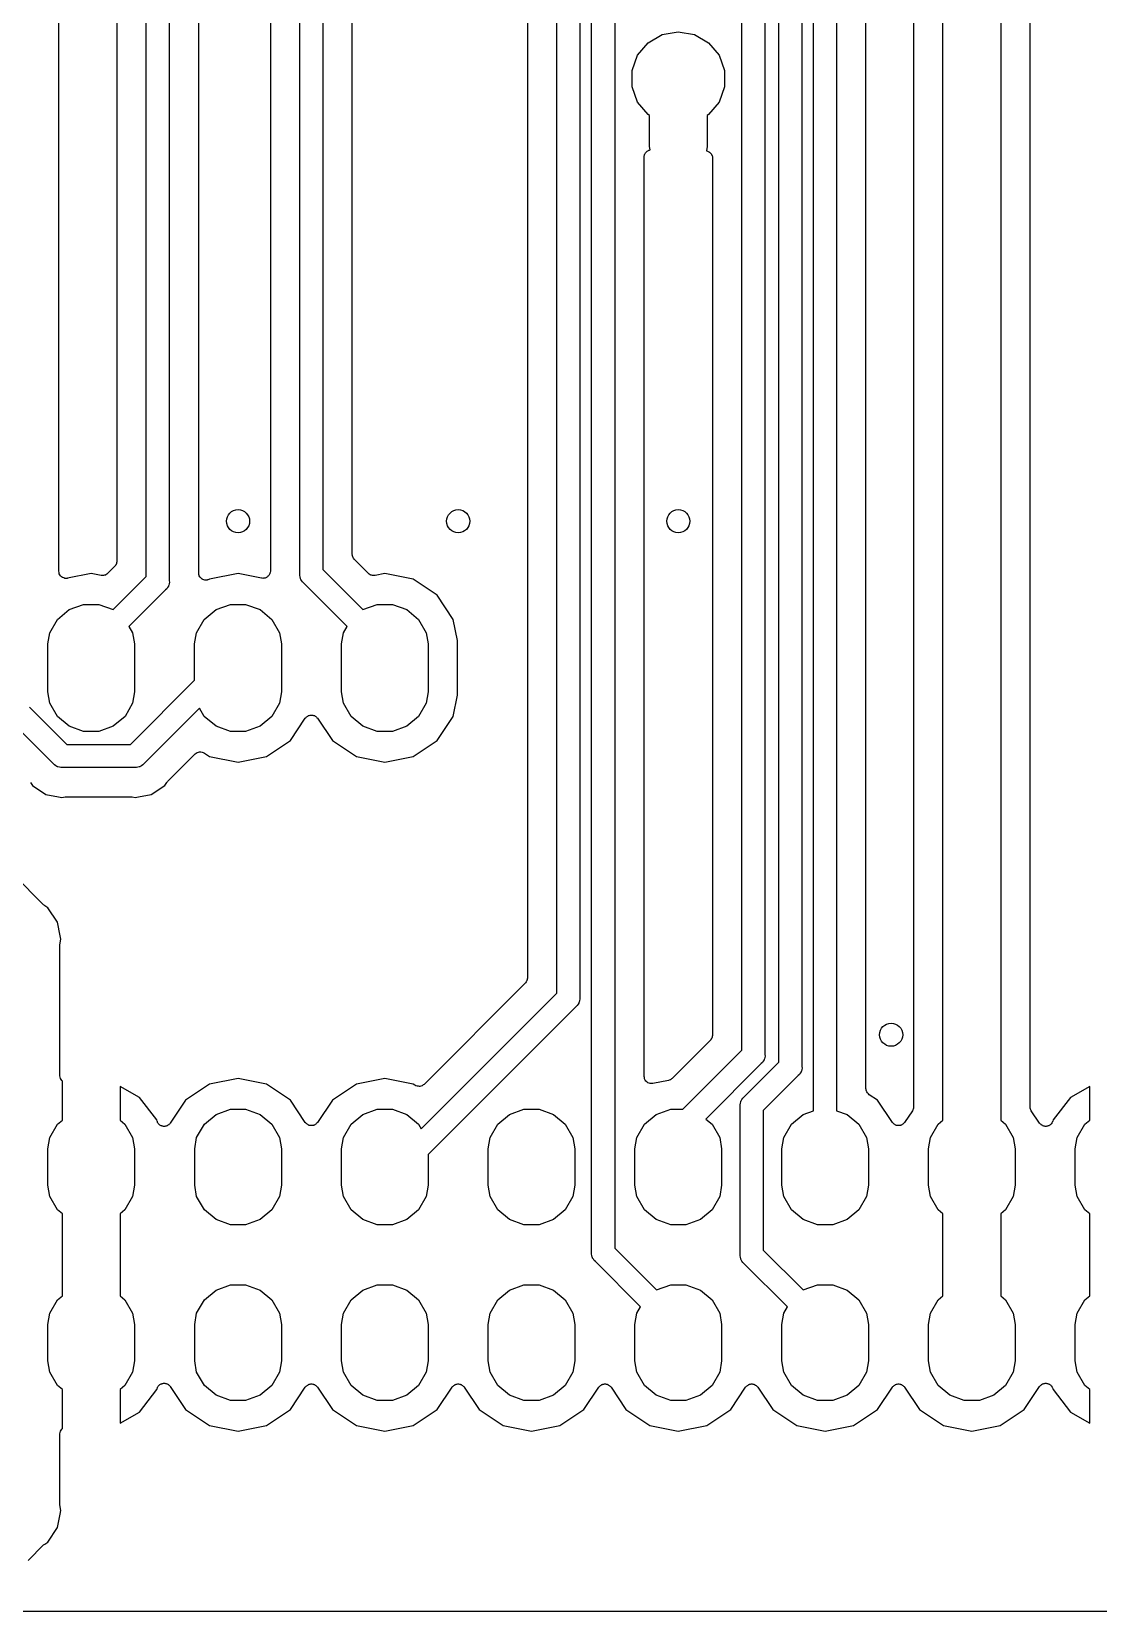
# Model space of a CAD drawing. Extents: x 106 to 188.7, y -135.7 to -88.7.
# Drawn here: x 156.45 to 174.91, y -135.71 to -108.36 of the extents above; entities that cross this region are included whole.
import ezdxf

# ---------------------------------------------------------------- set-up
doc = ezdxf.new("R2010")
doc.units = 0
doc.header["$MEASUREMENT"] = 0
doc.layers.add('BLACK', color=7, linetype='CONTINUOUS')

msp = doc.modelspace()

# ---------------------------------------------------------------- linework, layer by layer
at = {"layer": 'BLACK', "linetype": 'CONTINUOUS'}
for p, q in [((158.831, -95.9878), (158.831, -117.871)), ((158.431, -117.797), (158.431, -96.062)), ((165.027, -97.6182), (165.027, -124.749)), ((165.535, -125.012), (165.535, -97.5447)), ((165.935, -97.6188), (165.935, -125.086)), ((166.14, -129.501), (166.14, -97.8922)), ((166.54, -97.9663), (166.54, -129.427)), ((168.74, -125.998), (168.74, -100.309)), ((169.14, -100.383), (169.14, -126.072)), ((169.38, -126.207), (169.38, -101.487)), ((169.78, -101.561), (169.78, -126.281)), ((169.98, -125.459), (169.98, -101.736)), ((170.38, -101.81), (170.38, -127.045)), ((170.888, -126.662), (170.888, -102.073)), ((161.09, -117.752), (161.09, -103.374)), ((161.49, -103.3), (161.49, -117.678)), ((156.918, -117.705), (156.918, -105.815)), ((159.339, -117.735), (159.339, -105.785)), ((160.582, -105.815), (160.582, -117.679)), ((161.998, -117.415), (161.998, -105.815)), ((157.923, -105.839), (157.923, -117.534)), ((172.22, -127.21), (172.22, -107.74)), ((173.22, -107.74), (173.22, -127.21)), ((171.712, -107.974), (171.712, -126.976)), ((173.728, -126.976), (173.728, -107.974)), ((166.936, -108.774), (167.118, -108.558)), ((167.118, -108.558), (167.362, -108.417)), ((167.362, -108.417), (167.64, -108.368)), ((167.64, -108.368), (167.918, -108.417)), ((167.918, -108.417), (168.162, -108.558)), ((168.162, -108.558), (168.344, -108.774)), ((166.84, -109.039), (166.936, -108.774)), ((168.344, -108.774), (168.44, -109.039)), ((166.84, -109.321), (166.84, -109.039)), ((168.44, -109.039), (168.44, -109.321)), ((166.936, -109.586), (166.84, -109.321)), ((168.44, -109.321), (168.344, -109.586)), ((167.118, -109.802), (166.936, -109.586)), ((168.344, -109.586), (168.162, -109.802)), ((167.14, -109.815), (167.118, -109.802)), ((167.14, -110.355), (167.14, -109.815)), ((168.162, -109.802), (168.14, -109.815)), ((168.14, -109.815), (168.14, -110.355)), ((167.056, -110.494), (167.061, -110.485)), ((167.061, -110.485), (167.065, -110.475)), ((167.065, -110.475), (167.072, -110.466)), ((167.072, -110.466), (167.078, -110.456)), ((167.078, -110.456), (167.086, -110.449)), ((167.086, -110.449), (167.093, -110.441)), ((167.093, -110.441), (167.103, -110.435)), ((167.103, -110.435), (167.111, -110.428)), ((167.111, -110.428), (167.122, -110.424)), ((167.122, -110.424), (167.131, -110.419)), ((167.131, -110.419), (167.142, -110.417)), ((167.15, -110.414), (167.14, -110.355)), ((167.142, -110.417), (167.15, -110.414)), ((168.14, -110.355), (168.127, -110.429)), ((168.127, -110.429), (168.135, -110.431)), ((168.135, -110.431), (168.143, -110.432)), ((168.143, -110.432), (168.155, -110.439)), ((168.155, -110.439), (168.169, -110.444)), ((168.169, -110.444), (168.175, -110.449)), ((168.175, -110.449), (168.182, -110.453)), ((168.182, -110.453), (168.192, -110.463)), ((168.192, -110.463), (168.202, -110.472)), ((168.202, -110.472), (168.206, -110.479)), ((168.206, -110.479), (168.212, -110.485)), ((168.212, -110.485), (168.217, -110.498)), ((167.048, -110.538), (167.05, -110.527)), ((167.048, -126.45), (167.048, -110.538)), ((167.05, -110.516), (167.054, -110.505)), ((167.05, -110.527), (167.05, -110.516)), ((167.054, -110.505), (167.056, -110.494)), ((168.217, -110.498), (168.224, -110.51)), ((168.224, -110.51), (168.226, -110.518)), ((168.226, -110.518), (168.229, -110.526)), ((168.229, -110.526), (168.23, -110.54)), ((168.23, -110.54), (168.232, -110.554)), ((168.232, -110.554), (168.232, -125.735)), ((157.911, -117.588), (157.901, -117.602)), ((157.912, -117.583), (157.911, -117.588)), ((157.915, -117.578), (157.912, -117.583)), ((157.918, -117.561), (157.915, -117.578)), ((157.922, -117.545), (157.918, -117.561)), ((157.923, -117.534), (157.922, -117.54)), ((157.922, -117.54), (157.922, -117.545)), ((161.999, -117.42), (161.998, -117.415)), ((161.998, -117.426), (161.999, -117.42)), ((162.003, -117.442), (161.998, -117.426)), ((162.006, -117.458), (162.003, -117.442)), ((162.008, -117.463), (162.006, -117.458)), ((162.01, -117.469), (162.008, -117.463)), ((162.019, -117.482), (162.01, -117.469)), ((162.028, -117.497), (162.019, -117.482)), ((162.032, -117.5), (162.028, -117.497)), ((162.035, -117.505), (162.032, -117.5)), ((162.277, -117.746), (162.035, -117.505)), ((156.918, -117.706), (156.918, -117.705)), ((156.918, -117.707), (156.918, -117.706)), ((156.922, -117.728), (156.918, -117.707)), ((156.926, -117.748), (156.922, -117.728)), ((156.926, -117.749), (156.926, -117.748)), ((156.927, -117.751), (156.926, -117.749)), ((156.937, -117.768), (156.927, -117.751)), ((156.948, -117.786), (156.937, -117.768)), ((156.949, -117.787), (156.948, -117.786)), ((156.95, -117.788), (156.949, -117.787)), ((156.966, -117.801), (156.95, -117.788)), ((156.981, -117.815), (156.966, -117.801)), ((156.983, -117.815), (156.981, -117.815)), ((156.984, -117.816), (156.983, -117.815)), ((157.004, -117.823), (156.984, -117.816)), ((157.023, -117.83), (157.004, -117.823)), ((157.024, -117.83), (157.023, -117.83)), ((157.026, -117.83), (157.024, -117.83)), ((157.046, -117.83), (157.026, -117.83)), ((157.067, -117.83), (157.046, -117.83)), ((157.068, -117.829), (157.067, -117.83)), ((157.07, -117.829), (157.068, -117.829)), ((157.48, -117.748), (157.07, -117.829)), ((157.649, -117.781), (157.48, -117.748)), ((157.667, -117.781), (157.649, -117.781)), ((157.684, -117.783), (157.667, -117.781)), ((157.689, -117.782), (157.684, -117.783)), ((157.693, -117.782), (157.689, -117.782)), ((157.71, -117.776), (157.693, -117.782)), ((157.727, -117.772), (157.71, -117.776)), ((157.73, -117.769), (157.727, -117.772)), ((157.734, -117.768), (157.73, -117.769)), ((157.748, -117.757), (157.734, -117.768)), ((157.763, -117.746), (157.748, -117.757)), ((157.885, -117.624), (157.763, -117.746)), ((157.858, -118.37), (158.431, -117.797)), ((157.889, -117.62), (157.885, -117.624)), ((157.893, -117.616), (157.889, -117.62)), ((157.901, -117.602), (157.893, -117.616)), ((158.831, -117.871), (158.833, -117.898)), ((159.339, -117.739), (159.339, -117.735)), ((159.339, -117.743), (159.339, -117.739)), ((159.343, -117.761), (159.339, -117.743)), ((159.346, -117.778), (159.343, -117.761)), ((159.348, -117.782), (159.346, -117.778)), ((159.349, -117.786), (159.348, -117.782)), ((159.359, -117.801), (159.349, -117.786)), ((159.368, -117.816), (159.359, -117.801)), ((159.371, -117.819), (159.368, -117.816)), ((159.374, -117.823), (159.371, -117.819)), ((159.388, -117.833), (159.374, -117.823)), ((159.402, -117.845), (159.388, -117.833)), ((159.406, -117.846), (159.402, -117.845)), ((159.409, -117.849), (159.406, -117.846)), ((159.427, -117.854), (159.409, -117.849)), ((159.444, -117.86), (159.427, -117.854)), ((159.448, -117.86), (159.444, -117.86)), ((159.452, -117.861), (159.448, -117.86)), ((159.47, -117.86), (159.452, -117.861)), ((159.488, -117.86), (159.47, -117.86)), ((159.492, -117.858), (159.488, -117.86)), ((159.496, -117.858), (159.492, -117.858)), ((159.512, -117.851), (159.496, -117.858)), ((159.527, -117.846), (159.512, -117.851)), ((160.02, -117.748), (159.527, -117.846)), ((160.425, -117.828), (160.02, -117.748)), ((160.436, -117.828), (160.425, -117.828)), ((160.447, -117.831), (160.436, -117.828)), ((160.458, -117.829), (160.447, -117.831)), ((160.469, -117.829), (160.458, -117.829)), ((160.48, -117.826), (160.469, -117.829)), ((160.491, -117.824), (160.48, -117.826)), ((160.501, -117.818), (160.491, -117.824)), ((160.511, -117.815), (160.501, -117.818)), ((160.52, -117.808), (160.511, -117.815)), ((160.53, -117.803), (160.52, -117.808)), ((160.537, -117.794), (160.53, -117.803)), ((160.545, -117.787), (160.537, -117.794)), ((160.551, -117.778), (160.545, -117.787)), ((160.559, -117.769), (160.551, -117.778)), ((160.563, -117.759), (160.559, -117.769)), ((160.568, -117.75), (160.563, -117.759)), ((160.571, -117.739), (160.568, -117.75)), ((160.575, -117.728), (160.571, -117.739)), ((160.58, -117.703), (160.575, -117.728)), ((160.582, -117.679), (160.58, -117.691)), ((160.58, -117.691), (160.58, -117.703)), ((161.088, -117.778), (161.09, -117.752)), ((161.095, -117.804), (161.088, -117.778)), ((161.099, -117.83), (161.095, -117.804)), ((161.104, -117.838), (161.099, -117.83)), ((161.106, -117.847), (161.104, -117.838)), ((161.121, -117.868), (161.106, -117.847)), ((161.134, -117.891), (161.121, -117.868)), ((161.49, -117.678), (162.182, -118.37)), ((162.292, -117.757), (162.277, -117.746)), ((162.306, -117.768), (162.292, -117.757)), ((162.31, -117.769), (162.306, -117.768)), ((162.313, -117.772), (162.31, -117.769)), ((162.33, -117.776), (162.313, -117.772)), ((162.347, -117.782), (162.33, -117.776)), ((162.351, -117.782), (162.347, -117.782)), ((162.356, -117.783), (162.351, -117.782)), ((162.373, -117.781), (162.356, -117.783)), ((162.391, -117.781), (162.373, -117.781)), ((162.56, -117.748), (162.391, -117.781)), ((163.051, -117.845), (162.56, -117.748)), ((163.467, -118.123), (163.051, -117.845)), ((158.766, -118.028), (158.133, -118.661)), ((158.786, -118.011), (158.766, -118.028)), ((158.799, -117.988), (158.786, -118.011)), ((158.815, -117.966), (158.799, -117.988)), ((158.817, -117.957), (158.815, -117.966)), ((158.821, -117.95), (158.817, -117.957)), ((158.826, -117.924), (158.821, -117.95)), ((158.833, -117.898), (158.826, -117.924)), ((161.155, -117.908), (161.134, -117.891)), ((161.907, -118.661), (161.155, -117.908)), ((163.746, -118.54), (163.467, -118.123)), ((156.896, -118.541), (157.099, -118.371)), ((157.099, -118.371), (157.348, -118.28)), ((157.348, -118.28), (157.612, -118.28)), ((157.612, -118.28), (157.858, -118.37)), ((159.436, -118.541), (159.639, -118.371)), ((159.639, -118.371), (159.888, -118.28)), ((159.888, -118.28), (160.152, -118.28)), ((160.152, -118.28), (160.401, -118.371)), ((160.401, -118.371), (160.604, -118.541)), ((162.182, -118.37), (162.428, -118.28)), ((162.428, -118.28), (162.692, -118.28)), ((162.692, -118.28), (162.941, -118.371)), ((162.941, -118.371), (163.144, -118.541)), ((156.764, -118.77), (156.896, -118.541)), ((158.133, -118.661), (158.196, -118.77)), ((159.304, -118.77), (159.436, -118.541)), ((160.604, -118.541), (160.736, -118.77)), ((161.844, -118.77), (161.907, -118.661)), ((163.144, -118.541), (163.276, -118.77)), ((163.819, -118.907), (163.746, -118.54)), ((156.729, -118.965), (156.764, -118.77)), ((156.729, -119.795), (156.729, -118.965)), ((158.196, -118.77), (158.231, -118.965)), ((158.231, -118.965), (158.231, -119.795)), ((159.269, -118.965), (159.304, -118.77)), ((159.269, -119.594), (159.269, -118.965)), ((160.736, -118.77), (160.771, -118.965)), ((160.771, -118.965), (160.771, -119.795)), ((161.809, -118.965), (161.844, -118.77)), ((161.809, -119.795), (161.809, -118.965)), ((163.276, -118.77), (163.311, -118.965)), ((163.311, -118.965), (163.311, -119.795)), ((163.819, -119.853), (163.819, -118.907)), ((158.159, -120.704), (159.269, -119.594)), ((156.41, -120.059), (157.055, -120.704)), ((156.764, -119.99), (156.729, -119.795)), ((156.896, -120.219), (156.764, -119.99)), ((158.196, -119.99), (158.064, -120.219)), ((158.231, -119.795), (158.196, -119.99)), ((160.736, -119.99), (160.604, -120.219)), ((160.771, -119.795), (160.736, -119.99)), ((161.844, -119.99), (161.809, -119.795)), ((161.976, -120.219), (161.844, -119.99)), ((163.276, -119.99), (163.144, -120.219)), ((163.311, -119.795), (163.276, -119.99)), ((163.746, -120.22), (163.819, -119.853)), ((156.824, -121.039), (156.075, -120.29)), ((157.099, -120.389), (156.896, -120.219)), ((158.064, -120.219), (157.861, -120.389)), ((159.353, -120.076), (158.39, -121.039)), ((159.436, -120.219), (159.353, -120.076)), ((159.639, -120.389), (159.436, -120.219)), ((160.604, -120.219), (160.401, -120.389)), ((160.927, -120.637), (161.184, -120.252)), ((161.184, -120.252), (161.194, -120.242)), ((161.194, -120.242), (161.202, -120.231)), ((161.202, -120.231), (161.209, -120.226)), ((161.209, -120.226), (161.215, -120.22)), ((161.215, -120.22), (161.227, -120.214)), ((161.227, -120.214), (161.239, -120.206)), ((161.239, -120.206), (161.247, -120.204)), ((161.247, -120.204), (161.254, -120.201)), ((161.254, -120.201), (161.268, -120.199)), ((161.268, -120.199), (161.282, -120.196)), ((161.282, -120.196), (161.29, -120.197)), ((161.29, -120.197), (161.298, -120.196)), ((161.298, -120.196), (161.312, -120.199)), ((161.312, -120.199), (161.326, -120.201)), ((161.326, -120.201), (161.333, -120.204)), ((161.333, -120.204), (161.341, -120.206)), ((161.341, -120.206), (161.353, -120.214)), ((161.353, -120.214), (161.365, -120.22)), ((161.365, -120.22), (161.371, -120.226)), ((161.371, -120.226), (161.378, -120.231)), ((161.378, -120.231), (161.386, -120.242)), ((161.386, -120.242), (161.396, -120.252)), ((161.396, -120.252), (161.653, -120.637)), ((162.179, -120.389), (161.976, -120.219)), ((163.144, -120.219), (162.941, -120.389)), ((163.467, -120.637), (163.746, -120.22)), ((157.348, -120.48), (157.099, -120.389)), ((157.612, -120.48), (157.348, -120.48)), ((157.861, -120.389), (157.612, -120.48)), ((159.888, -120.48), (159.639, -120.389)), ((160.152, -120.48), (159.888, -120.48)), ((160.401, -120.389), (160.152, -120.48)), ((162.428, -120.48), (162.179, -120.389)), ((162.692, -120.48), (162.428, -120.48)), ((162.941, -120.389), (162.692, -120.48)), ((157.055, -120.704), (158.159, -120.704)), ((158.801, -121.346), (159.278, -120.87)), ((159.278, -120.87), (159.294, -120.858)), ((159.294, -120.858), (159.311, -120.846)), ((159.311, -120.846), (159.312, -120.845)), ((159.312, -120.845), (159.314, -120.844)), ((159.314, -120.844), (159.334, -120.839)), ((159.334, -120.839), (159.353, -120.833)), ((159.353, -120.833), (159.355, -120.833)), ((159.355, -120.833), (159.356, -120.833)), ((159.356, -120.833), (159.377, -120.835)), ((159.377, -120.835), (159.398, -120.836)), ((159.398, -120.836), (159.399, -120.837)), ((159.399, -120.837), (159.4, -120.837)), ((159.4, -120.837), (159.419, -120.846)), ((159.419, -120.846), (159.438, -120.854)), ((159.438, -120.854), (159.529, -120.915)), ((160.511, -120.915), (160.927, -120.637)), ((161.653, -120.637), (162.069, -120.915)), ((163.051, -120.915), (163.467, -120.637)), ((156.841, -121.06), (156.824, -121.039)), ((156.864, -121.073), (156.841, -121.06)), ((156.886, -121.088), (156.864, -121.073)), ((156.895, -121.09), (156.886, -121.088)), ((156.903, -121.095), (156.895, -121.09)), ((156.929, -121.099), (156.903, -121.095)), ((156.954, -121.106), (156.929, -121.099)), ((156.981, -121.104), (156.954, -121.106)), ((158.233, -121.104), (156.981, -121.104)), ((158.26, -121.106), (158.233, -121.104)), ((158.285, -121.099), (158.26, -121.106)), ((158.311, -121.095), (158.285, -121.099)), ((158.319, -121.09), (158.311, -121.095)), ((158.328, -121.088), (158.319, -121.09)), ((158.35, -121.073), (158.328, -121.088)), ((158.373, -121.06), (158.35, -121.073)), ((158.39, -121.039), (158.373, -121.06)), ((159.529, -120.915), (160.02, -121.012)), ((160.02, -121.012), (160.511, -120.915)), ((162.069, -120.915), (162.56, -121.012)), ((162.56, -121.012), (163.051, -120.915)), ((156.429, -121.366), (156.462, -121.414)), ((156.462, -121.414), (156.696, -121.571)), ((158.518, -121.571), (158.752, -121.414)), ((158.752, -121.414), (158.785, -121.366)), ((158.785, -121.366), (158.794, -121.357)), ((158.794, -121.357), (158.801, -121.346)), ((156.696, -121.571), (156.915, -121.614)), ((156.915, -121.614), (156.972, -121.626)), ((156.972, -121.626), (157.029, -121.614)), ((157.029, -121.614), (157.042, -121.614)), ((157.042, -121.614), (157.054, -121.612)), ((157.054, -121.612), (158.16, -121.612)), ((158.16, -121.612), (158.172, -121.614)), ((158.172, -121.614), (158.185, -121.614)), ((158.185, -121.614), (158.242, -121.626)), ((158.242, -121.626), (158.299, -121.614)), ((158.299, -121.614), (158.518, -121.571)), ((158.299, -121.614), (158.299, -121.614)), ((156.654, -123.48), (156.144, -122.97)), ((156.665, -123.488), (156.654, -123.48)), ((156.674, -123.496), (156.665, -123.488)), ((156.726, -123.532), (156.674, -123.496)), ((156.894, -123.782), (156.726, -123.532)), ((156.94, -124.016), (156.894, -123.782)), ((156.938, -124.165), (156.94, -124.153)), ((156.953, -124.078), (156.94, -124.016)), ((156.94, -124.016), (156.94, -124.016)), ((156.94, -124.14), (156.953, -124.078)), ((156.94, -124.153), (156.94, -124.14)), ((156.938, -126.441), (156.938, -124.165)), ((164.99, -124.839), (163.24, -126.589)), ((164.993, -124.834), (164.99, -124.839)), ((164.997, -124.831), (164.993, -124.834)), ((165.006, -124.816), (164.997, -124.831)), ((165.015, -124.803), (165.006, -124.816)), ((165.017, -124.797), (165.015, -124.803)), ((165.019, -124.793), (165.017, -124.797)), ((165.022, -124.776), (165.019, -124.793)), ((165.027, -124.76), (165.022, -124.776)), ((165.027, -124.749), (165.026, -124.755)), ((165.026, -124.755), (165.027, -124.76)), ((163.189, -127.359), (165.535, -125.012)), ((165.87, -125.243), (163.31, -127.803)), ((165.891, -125.226), (165.87, -125.243)), ((165.904, -125.203), (165.891, -125.226)), ((165.919, -125.181), (165.904, -125.203)), ((165.921, -125.172), (165.919, -125.181)), ((165.926, -125.164), (165.921, -125.172)), ((165.93, -125.138), (165.926, -125.164)), ((165.937, -125.113), (165.93, -125.138)), ((165.935, -125.086), (165.937, -125.113)), ((169.98, -127.045), (169.98, -125.459)), ((169.98, -125.459), (169.98, -125.459)), ((168.211, -125.802), (168.202, -125.817)), ((168.22, -125.789), (168.211, -125.802)), ((168.222, -125.783), (168.22, -125.789)), ((168.224, -125.779), (168.222, -125.783)), ((168.227, -125.762), (168.224, -125.779)), ((168.232, -125.746), (168.227, -125.762)), ((168.232, -125.735), (168.231, -125.741)), ((168.231, -125.741), (168.232, -125.746)), ((168.195, -125.825), (167.533, -126.487)), ((167.718, -127.02), (168.74, -125.998)), ((168.198, -125.82), (168.195, -125.825)), ((168.202, -125.817), (168.198, -125.82)), ((169.14, -126.072), (169.142, -126.099)), ((169.075, -126.229), (168.115, -127.189)), ((168.775, -126.812), (169.38, -126.207)), ((169.096, -126.212), (169.075, -126.229)), ((169.109, -126.189), (169.096, -126.212)), ((169.124, -126.167), (169.109, -126.189)), ((169.126, -126.158), (169.124, -126.167)), ((169.131, -126.15), (169.126, -126.158)), ((169.135, -126.124), (169.131, -126.15)), ((169.142, -126.099), (169.135, -126.124)), ((169.775, -126.333), (169.771, -126.359)), ((169.782, -126.307), (169.775, -126.333)), ((169.78, -126.281), (169.782, -126.307)), ((156.938, -126.442), (156.938, -126.441)), ((156.942, -126.463), (156.938, -126.442)), ((156.938, -126.442), (156.938, -126.442)), ((156.946, -126.485), (156.942, -126.463)), ((156.957, -126.504), (156.946, -126.485)), ((156.946, -126.485), (156.946, -126.485)), ((156.946, -126.485), (156.946, -126.485)), ((156.968, -126.523), (156.957, -126.504)), ((156.98, -126.533), (156.968, -126.523)), ((156.968, -126.523), (156.968, -126.523)), ((156.968, -126.523), (156.968, -126.523)), ((156.98, -127.21), (156.98, -126.533)), ((159.529, -126.585), (159.113, -126.863)), ((160.02, -126.487), (159.529, -126.585)), ((160.511, -126.585), (160.02, -126.487)), ((160.927, -126.863), (160.511, -126.585)), ((162.069, -126.585), (161.653, -126.863)), ((162.56, -126.487), (162.069, -126.585)), ((163.051, -126.585), (162.56, -126.487)), ((163.08, -126.604), (163.051, -126.585)), ((163.099, -126.613), (163.08, -126.604)), ((163.118, -126.621), (163.099, -126.613)), ((163.119, -126.622), (163.118, -126.621)), ((163.12, -126.622), (163.119, -126.622)), ((163.141, -126.623), (163.12, -126.622)), ((163.161, -126.625), (163.141, -126.623)), ((163.184, -126.619), (163.164, -126.625)), ((163.204, -126.614), (163.184, -126.619)), ((163.205, -126.613), (163.204, -126.614)), ((163.207, -126.613), (163.205, -126.613)), ((163.223, -126.6), (163.207, -126.613)), ((163.24, -126.589), (163.223, -126.6)), ((167.048, -126.452), (167.048, -126.45)), ((167.048, -126.453), (167.048, -126.452)), ((167.052, -126.473), (167.048, -126.453)), ((167.056, -126.494), (167.052, -126.473)), ((167.056, -126.495), (167.056, -126.494)), ((167.057, -126.496), (167.056, -126.495)), ((167.067, -126.514), (167.057, -126.496)), ((167.078, -126.532), (167.067, -126.514)), ((167.079, -126.533), (167.078, -126.532)), ((167.08, -126.534), (167.079, -126.533)), ((167.096, -126.547), (167.08, -126.534)), ((167.111, -126.56), (167.096, -126.547)), ((167.113, -126.561), (167.111, -126.56)), ((167.114, -126.562), (167.113, -126.561)), ((167.134, -126.568), (167.114, -126.562)), ((167.153, -126.575), (167.134, -126.568)), ((167.154, -126.575), (167.153, -126.575)), ((167.156, -126.576), (167.154, -126.575)), ((167.176, -126.575), (167.156, -126.576)), ((167.197, -126.575), (167.176, -126.575)), ((167.198, -126.575), (167.197, -126.575)), ((167.2, -126.575), (167.198, -126.575)), ((167.468, -126.522), (167.2, -126.575)), ((167.482, -126.516), (167.468, -126.522)), ((167.497, -126.512), (167.482, -126.516)), ((167.502, -126.508), (167.497, -126.512)), ((167.509, -126.506), (167.502, -126.508)), ((167.52, -126.496), (167.509, -126.506)), ((167.533, -126.487), (167.52, -126.496)), ((169.715, -126.437), (169.11, -127.042)), ((169.736, -126.42), (169.715, -126.437)), ((169.749, -126.397), (169.736, -126.42)), ((169.764, -126.375), (169.749, -126.397)), ((169.766, -126.367), (169.764, -126.375)), ((169.771, -126.359), (169.766, -126.367)), ((158.312, -126.815), (157.98, -126.625)), ((157.98, -126.625), (157.98, -127.21)), ((158.614, -127.206), (158.312, -126.815)), ((159.113, -126.863), (158.847, -127.261)), ((161.184, -127.248), (160.927, -126.863)), ((161.653, -126.863), (161.396, -127.248)), ((163.163, -126.625), (163.161, -126.625)), ((163.164, -126.625), (163.163, -126.625)), ((168.715, -126.916), (168.719, -126.89)), ((168.719, -126.89), (168.724, -126.882)), ((168.724, -126.882), (168.726, -126.874)), ((168.726, -126.874), (168.741, -126.852)), ((168.741, -126.852), (168.754, -126.829)), ((168.754, -126.829), (168.775, -126.812)), ((170.891, -126.68), (170.888, -126.662)), ((170.893, -126.698), (170.891, -126.68)), ((170.895, -126.702), (170.893, -126.698)), ((170.896, -126.706), (170.895, -126.702)), ((170.905, -126.721), (170.896, -126.706)), ((170.913, -126.737), (170.905, -126.721)), ((170.916, -126.74), (170.913, -126.737)), ((170.918, -126.744), (170.916, -126.74)), ((170.931, -126.755), (170.918, -126.744)), ((170.944, -126.768), (170.931, -126.755)), ((171.087, -126.863), (170.944, -126.768)), ((171.344, -127.248), (171.087, -126.863)), ((174.428, -126.815), (174.126, -127.206)), ((174.76, -126.625), (174.428, -126.815)), ((174.76, -127.21), (174.76, -126.625)), ((159.437, -127.28), (159.639, -127.11)), ((159.639, -127.11), (159.888, -127.02)), ((159.888, -127.02), (160.152, -127.02)), ((160.152, -127.02), (160.401, -127.11)), ((160.401, -127.11), (160.603, -127.28)), ((161.977, -127.28), (162.179, -127.11)), ((162.179, -127.11), (162.428, -127.02)), ((162.428, -127.02), (162.692, -127.02)), ((162.692, -127.02), (162.941, -127.11)), ((162.941, -127.11), (163.143, -127.28)), ((164.517, -127.28), (164.719, -127.11)), ((164.719, -127.11), (164.968, -127.02)), ((164.968, -127.02), (165.232, -127.02)), ((165.232, -127.02), (165.481, -127.11)), ((165.481, -127.11), (165.683, -127.28)), ((167.057, -127.28), (167.259, -127.11)), ((167.259, -127.11), (167.508, -127.02)), ((167.508, -127.02), (167.718, -127.02)), ((168.708, -126.942), (168.715, -126.916)), ((168.71, -126.968), (168.708, -126.942)), ((168.71, -129.531), (168.71, -126.968)), ((169.11, -127.042), (169.11, -129.457)), ((169.597, -127.28), (169.799, -127.11)), ((169.799, -127.11), (169.98, -127.045)), ((170.38, -127.045), (170.561, -127.11)), ((170.561, -127.11), (170.763, -127.28)), ((171.691, -127.046), (171.556, -127.248)), ((171.697, -127.032), (171.691, -127.046)), ((171.704, -127.019), (171.697, -127.032)), ((171.706, -127.012), (171.704, -127.019)), ((171.708, -127.006), (171.706, -127.012)), ((171.709, -126.991), (171.708, -127.006)), ((171.712, -126.976), (171.709, -126.991)), ((173.731, -126.991), (173.728, -126.976)), ((173.732, -127.006), (173.731, -126.991)), ((173.734, -127.012), (173.732, -127.006)), ((173.736, -127.019), (173.734, -127.012)), ((173.743, -127.032), (173.736, -127.019)), ((173.749, -127.046), (173.743, -127.032)), ((173.893, -127.261), (173.749, -127.046)), ((156.764, -127.51), (156.897, -127.28)), ((156.897, -127.28), (156.98, -127.21)), ((157.98, -127.21), (158.063, -127.28)), ((158.063, -127.28), (158.196, -127.51)), ((158.619, -127.224), (158.614, -127.206)), ((158.624, -127.235), (158.619, -127.224)), ((158.628, -127.247), (158.624, -127.235)), ((158.633, -127.255), (158.628, -127.247)), ((158.638, -127.264), (158.633, -127.255)), ((158.646, -127.272), (158.638, -127.264)), ((158.654, -127.282), (158.646, -127.272)), ((158.662, -127.288), (158.654, -127.282)), ((158.669, -127.295), (158.662, -127.288)), ((158.68, -127.3), (158.669, -127.295)), ((158.69, -127.307), (158.68, -127.3)), ((158.7, -127.309), (158.69, -127.307)), ((158.709, -127.313), (158.7, -127.309)), ((158.721, -127.314), (158.709, -127.313)), ((158.733, -127.317), (158.721, -127.314)), ((158.743, -127.316), (158.733, -127.317)), ((158.753, -127.317), (158.743, -127.316)), ((158.765, -127.314), (158.753, -127.317)), ((158.777, -127.312), (158.765, -127.314)), ((158.786, -127.308), (158.777, -127.312)), ((158.796, -127.305), (158.786, -127.308)), ((158.806, -127.298), (158.796, -127.305)), ((158.817, -127.293), (158.806, -127.298)), ((158.823, -127.286), (158.817, -127.293)), ((158.832, -127.28), (158.823, -127.286)), ((158.839, -127.27), (158.832, -127.28)), ((158.847, -127.261), (158.839, -127.27)), ((159.304, -127.51), (159.437, -127.28)), ((160.603, -127.28), (160.736, -127.51)), ((161.194, -127.258), (161.184, -127.248)), ((161.202, -127.269), (161.194, -127.258)), ((161.209, -127.274), (161.202, -127.269)), ((161.215, -127.28), (161.209, -127.274)), ((161.227, -127.286), (161.215, -127.28)), ((161.239, -127.294), (161.227, -127.286)), ((161.247, -127.296), (161.239, -127.294)), ((161.254, -127.3), (161.247, -127.296)), ((161.268, -127.301), (161.254, -127.3)), ((161.282, -127.304), (161.268, -127.301)), ((161.29, -127.304), (161.282, -127.304)), ((161.298, -127.304), (161.29, -127.304)), ((161.312, -127.301), (161.298, -127.304)), ((161.326, -127.3), (161.312, -127.301)), ((161.333, -127.296), (161.326, -127.3)), ((161.341, -127.294), (161.333, -127.296)), ((161.353, -127.286), (161.341, -127.294)), ((161.365, -127.28), (161.353, -127.286)), ((161.371, -127.274), (161.365, -127.28)), ((161.378, -127.269), (161.371, -127.274)), ((161.386, -127.258), (161.378, -127.269)), ((161.396, -127.248), (161.386, -127.258)), ((161.844, -127.51), (161.977, -127.28)), ((163.143, -127.28), (163.189, -127.359)), ((164.384, -127.51), (164.517, -127.28)), ((165.683, -127.28), (165.816, -127.51)), ((166.924, -127.51), (167.057, -127.28)), ((168.115, -127.189), (168.223, -127.28)), ((168.223, -127.28), (168.356, -127.51)), ((169.464, -127.51), (169.597, -127.28)), ((170.763, -127.28), (170.896, -127.51)), ((171.354, -127.258), (171.344, -127.248)), ((171.362, -127.269), (171.354, -127.258)), ((171.369, -127.274), (171.362, -127.269)), ((171.375, -127.28), (171.369, -127.274)), ((171.387, -127.286), (171.375, -127.28)), ((171.399, -127.294), (171.387, -127.286)), ((171.407, -127.296), (171.399, -127.294)), ((171.414, -127.3), (171.407, -127.296)), ((171.428, -127.301), (171.414, -127.3)), ((171.442, -127.304), (171.428, -127.301)), ((171.45, -127.304), (171.442, -127.304)), ((171.458, -127.304), (171.45, -127.304)), ((171.472, -127.301), (171.458, -127.304)), ((171.486, -127.3), (171.472, -127.301)), ((171.493, -127.296), (171.486, -127.3)), ((171.501, -127.294), (171.493, -127.296)), ((171.513, -127.286), (171.501, -127.294)), ((171.525, -127.28), (171.513, -127.286)), ((171.531, -127.274), (171.525, -127.28)), ((171.538, -127.269), (171.531, -127.274)), ((171.546, -127.258), (171.538, -127.269)), ((171.556, -127.248), (171.546, -127.258)), ((172.004, -127.51), (172.137, -127.28)), ((172.137, -127.28), (172.22, -127.21)), ((173.22, -127.21), (173.303, -127.28)), ((173.303, -127.28), (173.436, -127.51)), ((173.901, -127.27), (173.893, -127.261)), ((173.908, -127.28), (173.901, -127.27)), ((173.917, -127.286), (173.908, -127.28)), ((173.923, -127.293), (173.917, -127.286)), ((173.934, -127.298), (173.923, -127.293)), ((173.944, -127.305), (173.934, -127.298)), ((173.954, -127.308), (173.944, -127.305)), ((173.963, -127.312), (173.954, -127.308)), ((173.975, -127.314), (173.963, -127.312)), ((173.987, -127.317), (173.975, -127.314)), ((173.997, -127.316), (173.987, -127.317)), ((174.007, -127.317), (173.997, -127.316)), ((174.019, -127.314), (174.007, -127.317)), ((174.031, -127.313), (174.019, -127.314)), ((174.04, -127.309), (174.031, -127.313)), ((174.05, -127.307), (174.04, -127.309)), ((174.06, -127.3), (174.05, -127.307)), ((174.071, -127.295), (174.06, -127.3)), ((174.078, -127.288), (174.071, -127.295)), ((174.086, -127.282), (174.078, -127.288)), ((174.094, -127.272), (174.086, -127.282)), ((174.102, -127.264), (174.094, -127.272)), ((174.107, -127.255), (174.102, -127.264)), ((174.112, -127.247), (174.107, -127.255)), ((174.116, -127.235), (174.112, -127.247)), ((174.121, -127.224), (174.116, -127.235)), ((174.126, -127.206), (174.121, -127.224)), ((174.544, -127.51), (174.677, -127.28)), ((174.677, -127.28), (174.76, -127.21)), ((156.73, -127.704), (156.764, -127.51)), ((156.73, -128.336), (156.73, -127.704)), ((158.196, -127.51), (158.23, -127.704)), ((158.23, -127.704), (158.23, -128.336)), ((159.27, -127.704), (159.304, -127.51)), ((159.27, -128.336), (159.27, -127.704)), ((160.736, -127.51), (160.77, -127.704)), ((160.77, -127.704), (160.77, -128.336)), ((161.81, -127.704), (161.844, -127.51)), ((161.81, -128.336), (161.81, -127.704)), ((164.35, -127.704), (164.384, -127.51)), ((164.35, -128.336), (164.35, -127.704)), ((165.816, -127.51), (165.85, -127.704)), ((165.85, -127.704), (165.85, -128.336)), ((166.89, -127.704), (166.924, -127.51)), ((166.89, -128.336), (166.89, -127.704)), ((168.356, -127.51), (168.39, -127.704)), ((168.39, -127.704), (168.39, -128.336)), ((169.43, -127.704), (169.464, -127.51)), ((169.43, -128.336), (169.43, -127.704)), ((170.896, -127.51), (170.93, -127.704)), ((170.93, -127.704), (170.93, -128.336)), ((171.97, -127.704), (172.004, -127.51)), ((171.97, -128.336), (171.97, -127.704)), ((173.436, -127.51), (173.47, -127.704)), ((173.47, -127.704), (173.47, -128.336)), ((174.51, -127.704), (174.544, -127.51)), ((174.51, -128.336), (174.51, -127.704)), ((163.31, -127.803), (163.31, -128.336)), ((156.764, -128.53), (156.73, -128.336)), ((156.897, -128.76), (156.764, -128.53)), ((158.196, -128.53), (158.063, -128.76)), ((158.23, -128.336), (158.196, -128.53)), ((159.304, -128.53), (159.27, -128.336)), ((159.437, -128.76), (159.304, -128.53)), ((160.736, -128.53), (160.603, -128.76)), ((160.77, -128.336), (160.736, -128.53)), ((161.844, -128.53), (161.81, -128.336)), ((161.977, -128.76), (161.844, -128.53)), ((163.276, -128.53), (163.143, -128.76)), ((163.31, -128.336), (163.276, -128.53)), ((164.384, -128.53), (164.35, -128.336)), ((164.517, -128.76), (164.384, -128.53)), ((165.816, -128.53), (165.683, -128.76)), ((165.85, -128.336), (165.816, -128.53)), ((166.924, -128.53), (166.89, -128.336)), ((167.057, -128.76), (166.924, -128.53)), ((168.356, -128.53), (168.223, -128.76)), ((168.39, -128.336), (168.356, -128.53)), ((169.464, -128.53), (169.43, -128.336)), ((169.597, -128.76), (169.464, -128.53)), ((170.896, -128.53), (170.763, -128.76)), ((170.93, -128.336), (170.896, -128.53)), ((172.004, -128.53), (171.97, -128.336)), ((172.137, -128.76), (172.004, -128.53)), ((173.436, -128.53), (173.303, -128.76)), ((173.47, -128.336), (173.436, -128.53)), ((174.544, -128.53), (174.51, -128.336)), ((174.677, -128.76), (174.544, -128.53)), ((156.98, -128.83), (156.897, -128.76)), ((158.063, -128.76), (157.98, -128.83)), ((159.639, -128.93), (159.437, -128.76)), ((160.603, -128.76), (160.401, -128.93)), ((162.179, -128.93), (161.977, -128.76)), ((163.143, -128.76), (162.941, -128.93)), ((164.719, -128.93), (164.517, -128.76)), ((165.683, -128.76), (165.481, -128.93)), ((167.259, -128.93), (167.057, -128.76)), ((168.223, -128.76), (168.021, -128.93)), ((169.799, -128.93), (169.597, -128.76)), ((170.763, -128.76), (170.561, -128.93)), ((172.22, -128.83), (172.137, -128.76)), ((173.303, -128.76), (173.22, -128.83)), ((174.76, -128.83), (174.677, -128.76)), ((156.98, -130.25), (156.98, -128.83)), ((157.98, -128.83), (157.98, -130.25)), ((159.888, -129.02), (159.639, -128.93)), ((160.152, -129.02), (159.888, -129.02)), ((160.401, -128.93), (160.152, -129.02)), ((162.428, -129.02), (162.179, -128.93)), ((162.692, -129.02), (162.428, -129.02)), ((162.941, -128.93), (162.692, -129.02)), ((164.968, -129.02), (164.719, -128.93)), ((165.232, -129.02), (164.968, -129.02)), ((165.481, -128.93), (165.232, -129.02)), ((167.508, -129.02), (167.259, -128.93)), ((167.772, -129.02), (167.508, -129.02)), ((168.021, -128.93), (167.772, -129.02)), ((170.048, -129.02), (169.799, -128.93)), ((170.312, -129.02), (170.048, -129.02)), ((170.561, -128.93), (170.312, -129.02)), ((172.22, -130.25), (172.22, -128.83)), ((173.22, -128.83), (173.22, -130.25)), ((174.76, -130.25), (174.76, -128.83)), ((166.138, -129.528), (166.14, -129.501)), ((166.145, -129.553), (166.138, -129.528)), ((166.149, -129.579), (166.145, -129.553)), ((166.154, -129.587), (166.149, -129.579)), ((166.156, -129.596), (166.154, -129.587)), ((166.171, -129.618), (166.156, -129.596)), ((166.184, -129.641), (166.171, -129.618)), ((166.54, -129.427), (167.262, -130.149)), ((168.708, -129.558), (168.71, -129.531)), ((168.715, -129.583), (168.708, -129.558)), ((168.719, -129.609), (168.715, -129.583)), ((168.724, -129.617), (168.719, -129.609)), ((168.726, -129.626), (168.724, -129.617)), ((168.741, -129.648), (168.726, -129.626)), ((169.11, -129.457), (169.802, -130.149)), ((166.205, -129.658), (166.184, -129.641)), ((166.987, -130.44), (166.205, -129.658)), ((168.754, -129.671), (168.741, -129.648)), ((168.775, -129.688), (168.754, -129.671)), ((169.527, -130.44), (168.775, -129.688)), ((159.437, -130.32), (159.639, -130.15)), ((159.639, -130.15), (159.888, -130.06)), ((159.888, -130.06), (160.152, -130.06)), ((160.152, -130.06), (160.401, -130.15)), ((160.401, -130.15), (160.603, -130.32)), ((161.977, -130.32), (162.179, -130.15)), ((162.179, -130.15), (162.428, -130.06)), ((162.428, -130.06), (162.692, -130.06)), ((162.692, -130.06), (162.941, -130.15)), ((162.941, -130.15), (163.143, -130.32)), ((164.517, -130.32), (164.719, -130.15)), ((164.719, -130.15), (164.968, -130.06)), ((164.968, -130.06), (165.232, -130.06)), ((165.232, -130.06), (165.481, -130.15)), ((165.481, -130.15), (165.683, -130.32)), ((167.262, -130.149), (167.508, -130.06)), ((167.508, -130.06), (167.772, -130.06)), ((167.772, -130.06), (168.021, -130.15)), ((168.021, -130.15), (168.223, -130.32)), ((169.802, -130.149), (170.048, -130.06)), ((170.048, -130.06), (170.312, -130.06)), ((170.312, -130.06), (170.561, -130.15)), ((170.561, -130.15), (170.763, -130.32)), ((156.764, -130.55), (156.897, -130.32)), ((156.897, -130.32), (156.98, -130.25)), ((157.98, -130.25), (158.063, -130.32)), ((158.063, -130.32), (158.196, -130.55)), ((159.304, -130.55), (159.437, -130.32)), ((160.603, -130.32), (160.736, -130.55)), ((161.844, -130.55), (161.977, -130.32)), ((163.143, -130.32), (163.276, -130.55)), ((164.384, -130.55), (164.517, -130.32)), ((165.683, -130.32), (165.816, -130.55)), ((166.924, -130.55), (166.987, -130.44)), ((168.223, -130.32), (168.356, -130.55)), ((169.464, -130.55), (169.527, -130.44)), ((170.763, -130.32), (170.896, -130.55)), ((172.004, -130.55), (172.137, -130.32)), ((172.137, -130.32), (172.22, -130.25)), ((173.22, -130.25), (173.303, -130.32)), ((173.303, -130.32), (173.436, -130.55)), ((174.544, -130.55), (174.677, -130.32)), ((174.677, -130.32), (174.76, -130.25)), ((156.73, -130.744), (156.764, -130.55)), ((158.196, -130.55), (158.23, -130.744)), ((159.27, -130.744), (159.304, -130.55)), ((160.736, -130.55), (160.77, -130.744)), ((161.81, -130.744), (161.844, -130.55)), ((163.276, -130.55), (163.31, -130.744)), ((164.35, -130.744), (164.384, -130.55)), ((165.816, -130.55), (165.85, -130.744)), ((166.89, -130.744), (166.924, -130.55)), ((168.356, -130.55), (168.39, -130.744)), ((169.43, -130.744), (169.464, -130.55)), ((170.896, -130.55), (170.93, -130.744)), ((171.97, -130.744), (172.004, -130.55)), ((173.436, -130.55), (173.47, -130.744)), ((174.51, -130.744), (174.544, -130.55)), ((156.73, -131.376), (156.73, -130.744)), ((158.23, -130.744), (158.23, -131.376)), ((159.27, -131.376), (159.27, -130.744)), ((160.77, -130.744), (160.77, -131.376)), ((161.81, -131.376), (161.81, -130.744)), ((163.31, -130.744), (163.31, -131.376)), ((164.35, -131.376), (164.35, -130.744)), ((165.85, -130.744), (165.85, -131.376)), ((166.89, -131.376), (166.89, -130.744)), ((168.39, -130.744), (168.39, -131.376)), ((169.43, -131.376), (169.43, -130.744)), ((170.93, -130.744), (170.93, -131.376)), ((171.97, -131.376), (171.97, -130.744)), ((173.47, -130.744), (173.47, -131.376)), ((174.51, -131.376), (174.51, -130.744)), ((156.764, -131.57), (156.73, -131.376)), ((158.23, -131.376), (158.196, -131.57)), ((159.304, -131.57), (159.27, -131.376)), ((160.77, -131.376), (160.736, -131.57)), ((161.844, -131.57), (161.81, -131.376)), ((163.31, -131.376), (163.276, -131.57)), ((164.384, -131.57), (164.35, -131.376)), ((165.85, -131.376), (165.816, -131.57)), ((166.924, -131.57), (166.89, -131.376)), ((168.39, -131.376), (168.356, -131.57)), ((169.464, -131.57), (169.43, -131.376)), ((170.93, -131.376), (170.896, -131.57)), ((172.004, -131.57), (171.97, -131.376)), ((173.47, -131.376), (173.436, -131.57)), ((174.544, -131.57), (174.51, -131.376)), ((156.897, -131.8), (156.764, -131.57)), ((156.98, -131.87), (156.897, -131.8)), ((158.063, -131.8), (157.98, -131.87)), ((158.196, -131.57), (158.063, -131.8)), ((158.633, -131.825), (158.638, -131.816)), ((158.638, -131.816), (158.646, -131.808)), ((158.646, -131.808), (158.654, -131.798)), ((158.654, -131.798), (158.662, -131.792)), ((158.662, -131.792), (158.669, -131.785)), ((158.669, -131.785), (158.68, -131.78)), ((158.68, -131.78), (158.69, -131.773)), ((158.69, -131.773), (158.7, -131.771)), ((158.7, -131.771), (158.709, -131.767)), ((158.709, -131.767), (158.721, -131.766)), ((158.721, -131.766), (158.733, -131.763)), ((158.733, -131.763), (158.743, -131.764)), ((158.743, -131.764), (158.753, -131.763)), ((158.753, -131.763), (158.765, -131.766)), ((158.765, -131.766), (158.777, -131.768)), ((158.777, -131.768), (158.786, -131.772)), ((158.786, -131.772), (158.796, -131.775)), ((158.796, -131.775), (158.806, -131.782)), ((158.806, -131.782), (158.817, -131.787)), ((158.817, -131.787), (158.823, -131.794)), ((158.823, -131.794), (158.832, -131.8)), ((158.832, -131.8), (158.839, -131.81)), ((158.839, -131.81), (158.847, -131.819)), ((158.847, -131.819), (159.113, -132.217)), ((159.437, -131.8), (159.304, -131.57)), ((159.639, -131.97), (159.437, -131.8)), ((160.603, -131.8), (160.401, -131.97)), ((160.736, -131.57), (160.603, -131.8)), ((161.194, -131.822), (161.202, -131.811)), ((161.202, -131.811), (161.209, -131.806)), ((161.209, -131.806), (161.215, -131.8)), ((161.215, -131.8), (161.227, -131.794)), ((161.227, -131.794), (161.239, -131.786)), ((161.239, -131.786), (161.247, -131.784)), ((161.247, -131.784), (161.254, -131.78)), ((161.254, -131.78), (161.268, -131.779)), ((161.268, -131.779), (161.282, -131.776)), ((161.282, -131.776), (161.29, -131.776)), ((161.29, -131.776), (161.298, -131.776)), ((161.298, -131.776), (161.312, -131.779)), ((161.312, -131.779), (161.326, -131.78)), ((161.326, -131.78), (161.333, -131.784)), ((161.333, -131.784), (161.341, -131.786)), ((161.341, -131.786), (161.353, -131.794)), ((161.353, -131.794), (161.365, -131.8)), ((161.365, -131.8), (161.371, -131.806)), ((161.371, -131.806), (161.378, -131.811)), ((161.378, -131.811), (161.386, -131.822)), ((161.977, -131.8), (161.844, -131.57)), ((162.179, -131.97), (161.977, -131.8)), ((163.143, -131.8), (162.941, -131.97)), ((163.276, -131.57), (163.143, -131.8)), ((163.734, -131.822), (163.742, -131.811)), ((163.742, -131.811), (163.749, -131.806)), ((163.749, -131.806), (163.755, -131.8)), ((163.755, -131.8), (163.767, -131.794)), ((163.767, -131.794), (163.779, -131.786)), ((163.779, -131.786), (163.787, -131.784)), ((163.787, -131.784), (163.794, -131.78)), ((163.794, -131.78), (163.808, -131.779)), ((163.808, -131.779), (163.822, -131.776)), ((163.822, -131.776), (163.83, -131.776)), ((163.83, -131.776), (163.838, -131.776)), ((163.838, -131.776), (163.852, -131.779)), ((163.852, -131.779), (163.866, -131.78)), ((163.866, -131.78), (163.873, -131.784)), ((163.873, -131.784), (163.881, -131.786)), ((163.881, -131.786), (163.893, -131.794)), ((163.893, -131.794), (163.905, -131.8)), ((163.905, -131.8), (163.911, -131.806)), ((163.911, -131.806), (163.918, -131.811)), ((163.918, -131.811), (163.926, -131.822)), ((164.517, -131.8), (164.384, -131.57)), ((164.719, -131.97), (164.517, -131.8)), ((165.683, -131.8), (165.481, -131.97)), ((165.816, -131.57), (165.683, -131.8)), ((166.274, -131.822), (166.282, -131.811)), ((166.282, -131.811), (166.289, -131.806)), ((166.289, -131.806), (166.295, -131.8)), ((166.295, -131.8), (166.307, -131.794)), ((166.307, -131.794), (166.319, -131.786)), ((166.319, -131.786), (166.327, -131.784)), ((166.327, -131.784), (166.334, -131.78)), ((166.334, -131.78), (166.348, -131.779)), ((166.348, -131.779), (166.362, -131.776)), ((166.362, -131.776), (166.37, -131.776)), ((166.37, -131.776), (166.378, -131.776)), ((166.378, -131.776), (166.392, -131.779)), ((166.392, -131.779), (166.406, -131.78)), ((166.406, -131.78), (166.413, -131.784)), ((166.413, -131.784), (166.421, -131.786)), ((166.421, -131.786), (166.433, -131.794)), ((166.433, -131.794), (166.445, -131.8)), ((166.445, -131.8), (166.451, -131.806)), ((166.451, -131.806), (166.458, -131.811)), ((166.458, -131.811), (166.466, -131.822)), ((167.057, -131.8), (166.924, -131.57)), ((167.259, -131.97), (167.057, -131.8)), ((168.223, -131.8), (168.021, -131.97)), ((168.356, -131.57), (168.223, -131.8)), ((168.814, -131.822), (168.822, -131.811)), ((168.822, -131.811), (168.829, -131.806)), ((168.829, -131.806), (168.835, -131.8)), ((168.835, -131.8), (168.847, -131.794)), ((168.847, -131.794), (168.859, -131.786)), ((168.859, -131.786), (168.867, -131.784)), ((168.867, -131.784), (168.874, -131.78)), ((168.874, -131.78), (168.888, -131.779)), ((168.888, -131.779), (168.902, -131.776)), ((168.902, -131.776), (168.91, -131.776)), ((168.91, -131.776), (168.918, -131.776)), ((168.918, -131.776), (168.932, -131.779)), ((168.932, -131.779), (168.946, -131.78)), ((168.946, -131.78), (168.953, -131.784)), ((168.953, -131.784), (168.961, -131.786)), ((168.961, -131.786), (168.973, -131.794)), ((168.973, -131.794), (168.985, -131.8)), ((168.985, -131.8), (168.991, -131.806)), ((168.991, -131.806), (168.998, -131.811)), ((168.998, -131.811), (169.006, -131.822)), ((169.597, -131.8), (169.464, -131.57)), ((169.799, -131.97), (169.597, -131.8)), ((170.763, -131.8), (170.561, -131.97)), ((170.896, -131.57), (170.763, -131.8)), ((171.354, -131.822), (171.362, -131.811)), ((171.362, -131.811), (171.369, -131.806)), ((171.369, -131.806), (171.375, -131.8)), ((171.375, -131.8), (171.387, -131.794)), ((171.387, -131.794), (171.399, -131.786)), ((171.399, -131.786), (171.407, -131.784)), ((171.407, -131.784), (171.414, -131.78)), ((171.414, -131.78), (171.428, -131.779)), ((171.428, -131.779), (171.442, -131.776)), ((171.442, -131.776), (171.45, -131.776)), ((171.45, -131.776), (171.458, -131.776)), ((171.458, -131.776), (171.472, -131.779)), ((171.472, -131.779), (171.486, -131.78)), ((171.486, -131.78), (171.493, -131.784)), ((171.493, -131.784), (171.501, -131.786)), ((171.501, -131.786), (171.513, -131.794)), ((171.513, -131.794), (171.525, -131.8)), ((171.525, -131.8), (171.531, -131.806)), ((171.531, -131.806), (171.538, -131.811)), ((171.538, -131.811), (171.546, -131.822)), ((172.137, -131.8), (172.004, -131.57)), ((172.339, -131.97), (172.137, -131.8)), ((173.303, -131.8), (173.101, -131.97)), ((173.436, -131.57), (173.303, -131.8)), ((173.627, -132.217), (173.893, -131.819)), ((173.893, -131.819), (173.901, -131.81)), ((173.901, -131.81), (173.908, -131.8)), ((173.908, -131.8), (173.917, -131.794)), ((173.917, -131.794), (173.923, -131.787)), ((173.923, -131.787), (173.934, -131.782)), ((173.934, -131.782), (173.944, -131.775)), ((173.944, -131.775), (173.954, -131.772)), ((173.954, -131.772), (173.963, -131.768)), ((173.963, -131.768), (173.975, -131.766)), ((173.975, -131.766), (173.987, -131.763)), ((173.987, -131.763), (173.997, -131.764)), ((173.997, -131.764), (174.007, -131.763)), ((174.007, -131.763), (174.019, -131.766)), ((174.019, -131.766), (174.031, -131.767)), ((174.031, -131.767), (174.04, -131.771)), ((174.04, -131.771), (174.05, -131.773)), ((174.05, -131.773), (174.06, -131.78)), ((174.06, -131.78), (174.071, -131.785)), ((174.071, -131.785), (174.078, -131.792)), ((174.078, -131.792), (174.086, -131.798)), ((174.086, -131.798), (174.094, -131.808)), ((174.094, -131.808), (174.102, -131.816)), ((174.102, -131.816), (174.107, -131.825)), ((174.677, -131.8), (174.544, -131.57)), ((174.76, -131.87), (174.677, -131.8)), ((156.98, -132.547), (156.98, -131.87)), ((157.98, -131.87), (157.98, -132.455)), ((158.312, -132.265), (158.614, -131.874)), ((158.614, -131.874), (158.619, -131.856)), ((158.619, -131.856), (158.624, -131.845)), ((158.624, -131.845), (158.628, -131.833)), ((158.628, -131.833), (158.633, -131.825)), ((159.888, -132.06), (159.639, -131.97)), ((160.152, -132.06), (159.888, -132.06)), ((160.401, -131.97), (160.152, -132.06)), ((160.927, -132.217), (161.184, -131.832)), ((161.184, -131.832), (161.194, -131.822)), ((161.386, -131.822), (161.396, -131.832)), ((161.396, -131.832), (161.653, -132.217)), ((162.428, -132.06), (162.179, -131.97)), ((162.692, -132.06), (162.428, -132.06)), ((162.941, -131.97), (162.692, -132.06)), ((163.467, -132.217), (163.724, -131.832)), ((163.724, -131.832), (163.734, -131.822)), ((163.926, -131.822), (163.936, -131.832)), ((163.936, -131.832), (164.193, -132.217)), ((164.968, -132.06), (164.719, -131.97)), ((165.232, -132.06), (164.968, -132.06)), ((165.481, -131.97), (165.232, -132.06)), ((166.007, -132.217), (166.264, -131.832)), ((166.264, -131.832), (166.274, -131.822)), ((166.466, -131.822), (166.476, -131.832)), ((166.476, -131.832), (166.733, -132.217)), ((167.508, -132.06), (167.259, -131.97)), ((167.772, -132.06), (167.508, -132.06)), ((168.021, -131.97), (167.772, -132.06)), ((168.547, -132.217), (168.804, -131.832)), ((168.804, -131.832), (168.814, -131.822)), ((169.006, -131.822), (169.016, -131.832)), ((169.016, -131.832), (169.273, -132.217)), ((170.048, -132.06), (169.799, -131.97)), ((170.312, -132.06), (170.048, -132.06)), ((170.561, -131.97), (170.312, -132.06)), ((171.087, -132.217), (171.344, -131.832)), ((171.344, -131.832), (171.354, -131.822)), ((171.546, -131.822), (171.556, -131.832)), ((171.556, -131.832), (171.813, -132.217)), ((172.588, -132.06), (172.339, -131.97)), ((172.852, -132.06), (172.588, -132.06)), ((173.101, -131.97), (172.852, -132.06)), ((174.107, -131.825), (174.112, -131.833)), ((174.112, -131.833), (174.116, -131.845)), ((174.116, -131.845), (174.121, -131.856)), ((174.121, -131.856), (174.126, -131.874)), ((174.126, -131.874), (174.428, -132.265)), ((174.76, -132.455), (174.76, -131.87)), ((157.98, -132.455), (158.312, -132.265)), ((159.113, -132.217), (159.529, -132.495)), ((160.511, -132.495), (160.927, -132.217)), ((161.653, -132.217), (162.069, -132.495)), ((163.051, -132.495), (163.467, -132.217)), ((164.193, -132.217), (164.609, -132.495)), ((165.591, -132.495), (166.007, -132.217)), ((166.733, -132.217), (167.149, -132.495)), ((168.131, -132.495), (168.547, -132.217)), ((169.273, -132.217), (169.689, -132.495)), ((170.671, -132.495), (171.087, -132.217)), ((171.813, -132.217), (172.229, -132.495)), ((173.211, -132.495), (173.627, -132.217)), ((174.428, -132.265), (174.76, -132.455)), ((156.938, -132.638), (156.942, -132.617)), ((156.938, -132.639), (156.938, -132.638)), ((156.938, -132.638), (156.938, -132.638)), ((156.938, -133.878), (156.938, -132.639)), ((156.942, -132.617), (156.946, -132.595)), ((156.946, -132.595), (156.957, -132.576)), ((156.946, -132.595), (156.946, -132.595)), ((156.946, -132.595), (156.946, -132.595)), ((156.957, -132.576), (156.968, -132.557)), ((156.968, -132.557), (156.98, -132.547)), ((156.968, -132.557), (156.968, -132.557)), ((156.968, -132.557), (156.968, -132.557)), ((159.529, -132.495), (160.02, -132.593)), ((160.02, -132.593), (160.511, -132.495)), ((162.069, -132.495), (162.56, -132.593)), ((162.56, -132.593), (163.051, -132.495)), ((164.609, -132.495), (165.1, -132.593)), ((165.1, -132.593), (165.591, -132.495)), ((167.149, -132.495), (167.64, -132.593)), ((167.64, -132.593), (168.131, -132.495)), ((169.689, -132.495), (170.18, -132.593)), ((170.18, -132.593), (170.671, -132.495)), ((172.229, -132.495), (172.72, -132.593)), ((172.72, -132.593), (173.211, -132.495)), ((156.94, -133.891), (156.938, -133.878)), ((156.94, -133.903), (156.94, -133.891)), ((156.953, -133.966), (156.94, -133.903)), ((156.94, -134.028), (156.953, -133.966)), ((156.726, -134.512), (156.894, -134.261)), ((156.894, -134.261), (156.94, -134.028)), ((156.94, -134.028), (156.94, -134.028)), ((156.665, -134.556), (156.674, -134.547)), ((156.674, -134.547), (156.726, -134.512)), ((156.388, -134.83), (156.654, -134.563)), ((156.654, -134.563), (156.665, -134.556)), ((187.93, -135.713), (106.74, -135.713))]:
    msp.add_line(p, q, dxfattribs=at)
at = {"layer": 'BLACK'}
for centre in [(160.02, -116.84), (163.83, -116.84), (167.64, -116.84), (171.323, -125.73)]:
    msp.add_circle(centre, 0.2, dxfattribs=at)

doc.saveas('drawing.dxf')
